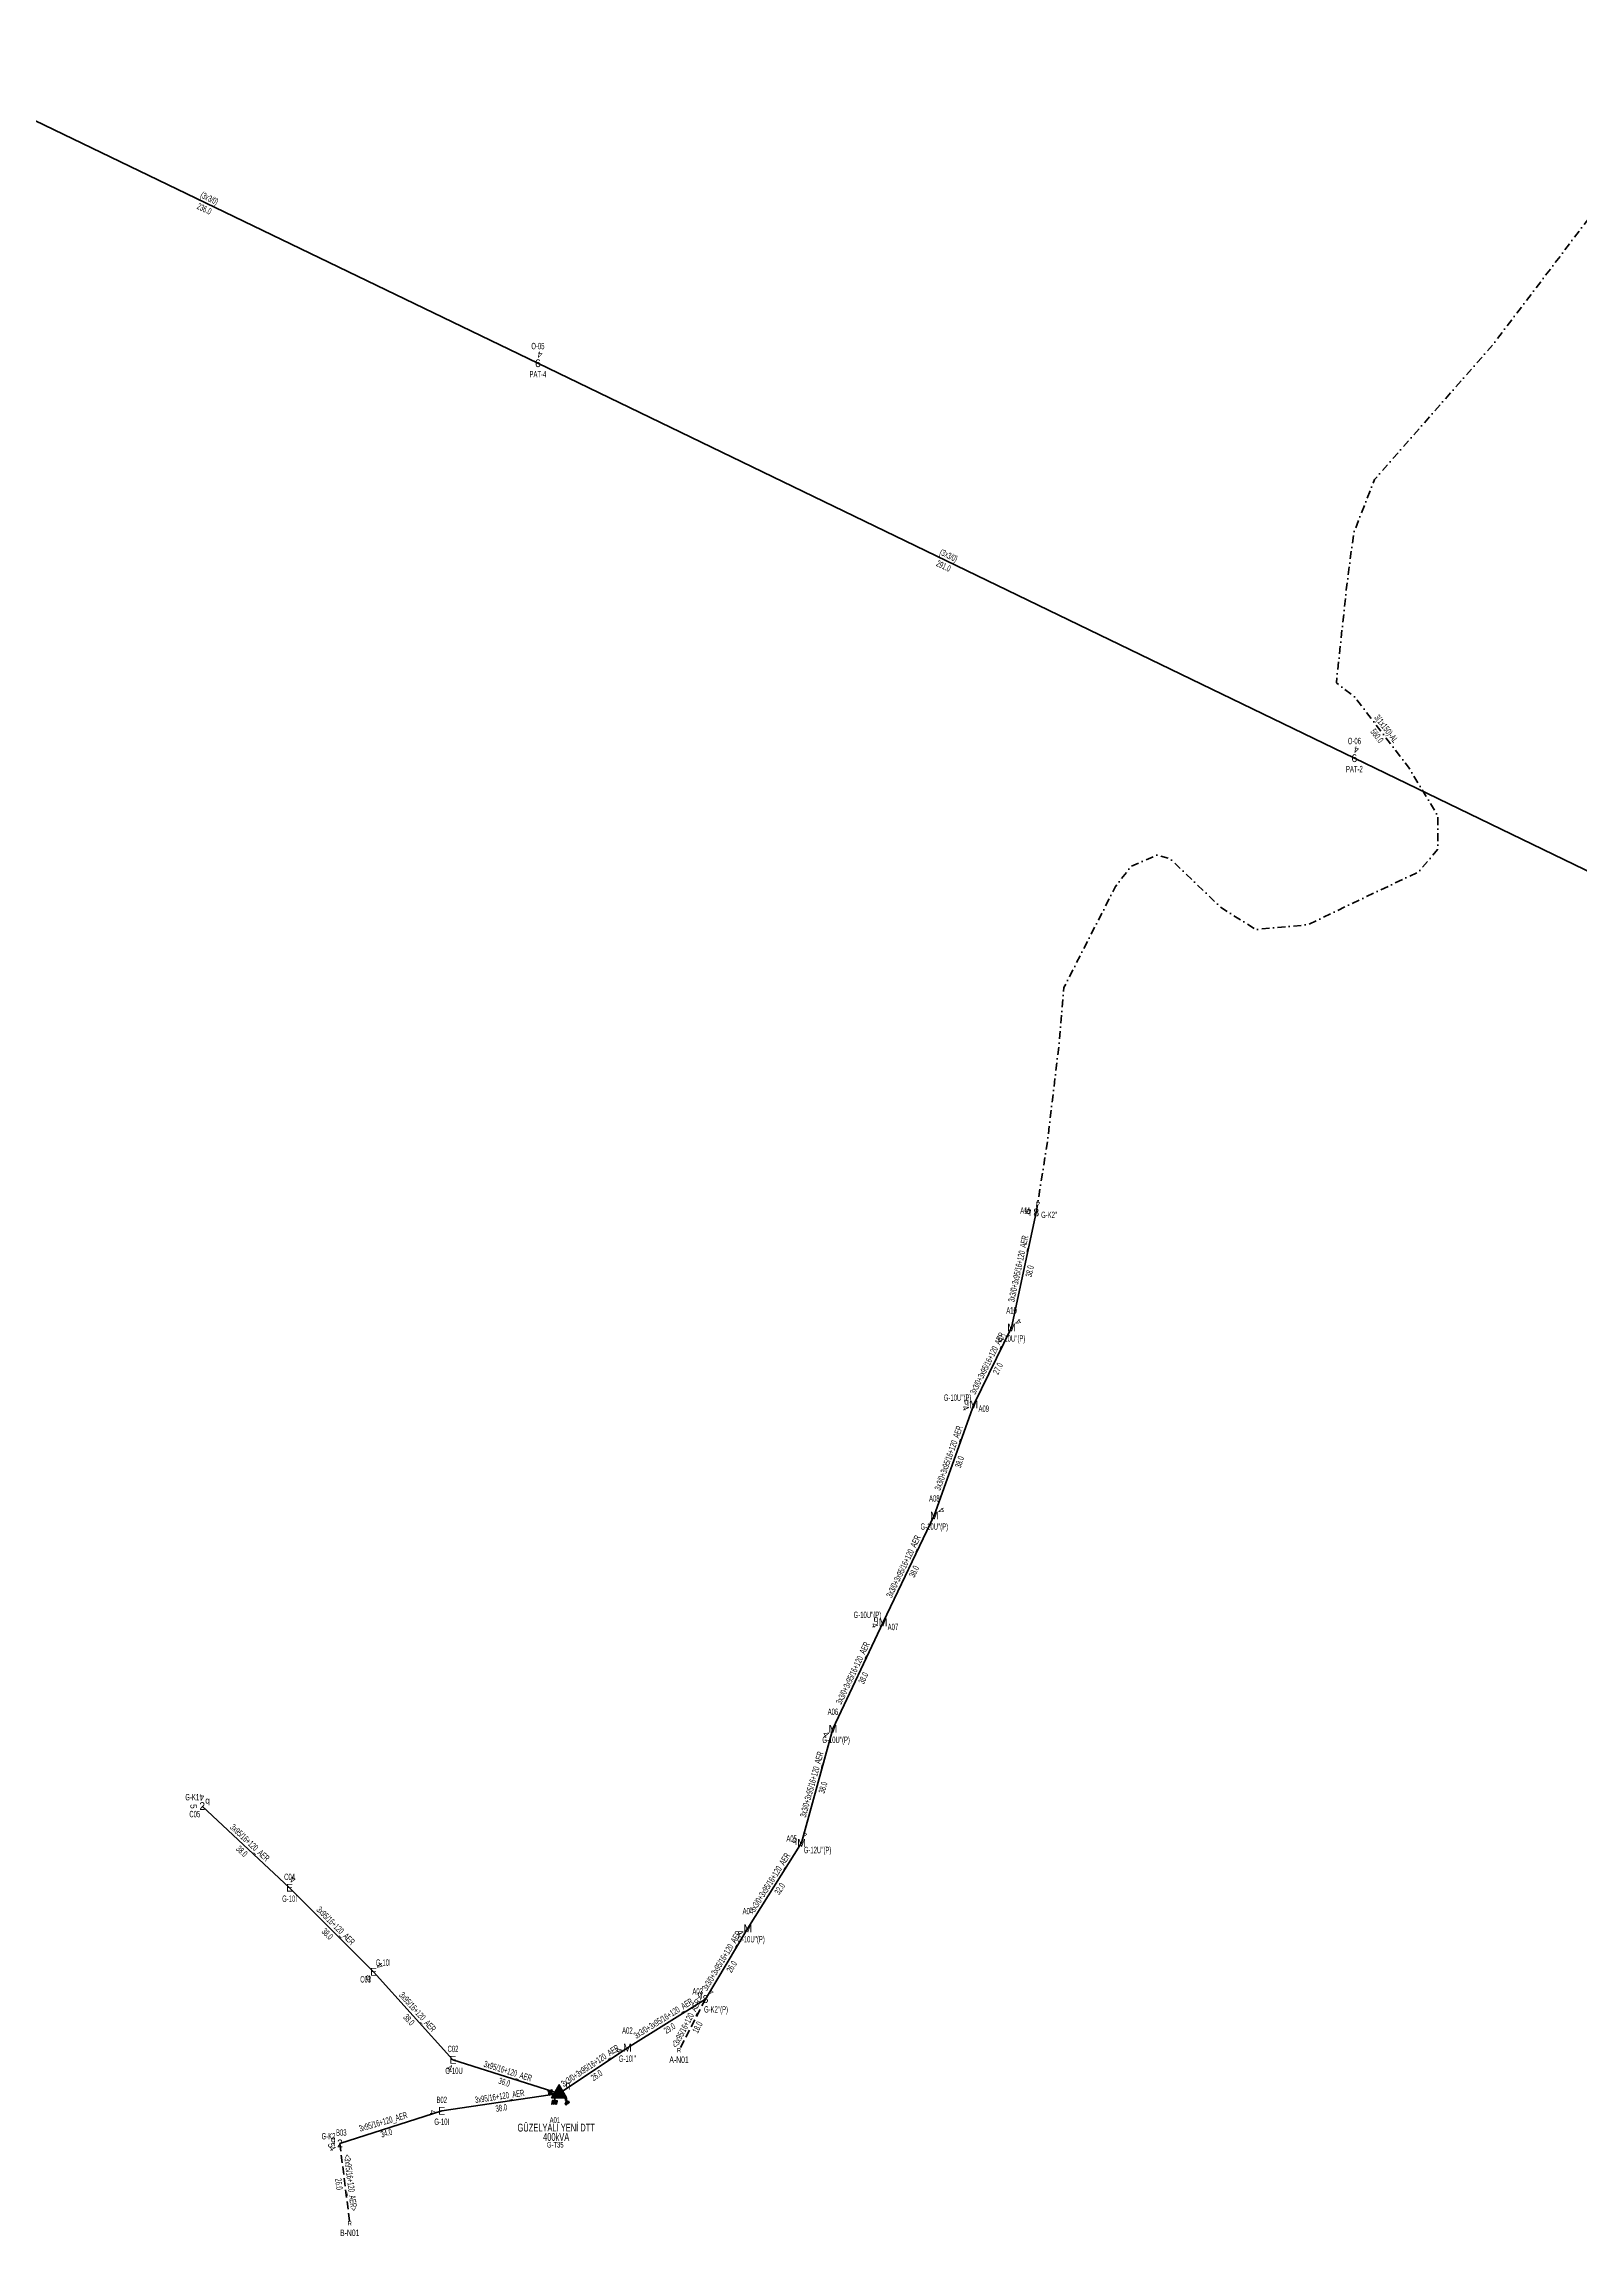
# Model space of a CAD drawing. Header units: millimetres. Extents: x 635683 to 638848, y 4083109 to 4086793.
# Drawn here: x 636638 to 637130, y 4083981 to 4084684 of the extents above; entities that cross this region are included whole.
import ezdxf
from ezdxf.enums import TextEntityAlignment as Align

# ---------------------------------------------------------------- set-up
doc = ezdxf.new("R2010")
doc.units = ezdxf.units.MM
doc.linetypes.add('DASHDOT', pattern=[5, 2.5, -1.25, 0, -1.25])
doc.linetypes.add('DASHED', pattern=[3.75, 2.5, -1.25])
for name, color, linetype, lineweight in [('DIREK_AG_YENI', 108, 'Continuous', 25), ('DIREK_ENH_MEVCUT', 6, 'Continuous', 25), ('DIREK_OG_YENI', 10, 'Continuous', 25), ('HAT_AG_HAVAI_ILERDE', 3, 'DASHED', 50), ('HAT_AG_HAVAI_YENI', 3, 'Continuous', 50), ('HAT_ENH_HAVAI_MEVCUT', 6, 'Continuous', 70), ('HAT_OG_HAVAI_YENI', 1, 'Continuous', 70), ('HAT_OG_YERALTI_YENI', 1, 'DASHDOT', 70), ('NODE_AG_MEVCUT', 5, 'Continuous', 25), ('TRAFO_TADILAT_BYSK', 5, 'Continuous', 30), ('TRAFO_YENI', 5, 'Continuous', 30)]:
    doc.layers.add(name, color=color, linetype=linetype, lineweight=lineweight)
doc.layers.add('GER_DUS_NOD_ISIM', color=5, linetype='Continuous')
doc.styles.add('Direk', font='B_CAD')
doc.styles.get("Standard").update_dxf_attribs({"font": 'Arial'})

# ---------------------------------------------------------------- blocks, each defined once
blk = doc.blocks.new('YENI_DIREK')
h = blk.add_hatch(color=32)
h.paths.add_polyline_path([(-3.28, -0.5), (-3.07, -0.63), (-2.64, 0.1), (-1.87, -0.35), (-1.77, -0.17), (-2.54, 0.28), (-2.11, 1.01), (-2.33, 1.14)])
h.paths.add_polyline_path([(-3.42, -0.17), (-3.29, -0.25), (-2.57, 0.98), (-2.7, 1.06)])
h.paths.add_polyline_path([(-3.5, 0.29), (-3.37, 0.22), (-3.01, 0.82), (-3.14, 0.9)])
h.paths.add_polyline_path([(-3.41, 0.73), (-3.54, 0.81), (-3.62, 0.68), (-3.49, 0.61)])
h.paths.add_polyline_path([(-1.26, -1.44), (-1.46, -1.44), (-1.47, -2.34), (-2.22, -2.34), (-2.48, -3.47), (-2.38, -3.47), (-2.17, -2.54), (-1.87, -2.54), (-2.08, -3.47), (-1.98, -3.47), (-1.77, -2.54), (-1.47, -2.54), (-1.68, -3.48), (-1.58, -3.48), (-1.37, -2.54), (-1.07, -2.54), (-1.28, -3.48), (-1.18, -3.48), (-0.97, -2.54), (-0.67, -2.55), (-0.88, -3.48), (-0.78, -3.48), (-0.52, -2.35), (-1.27, -2.34)])
at = {"layer": 'TRAFO_YENI'}
for points in [[(2.31, -1.57), (2.08, -1.92), (2.04, -1.44), (1.9, -1.44), (1.98, -2.32), (2.21, -1.96), (2.27, -2.67), (2.06, -2.67), (2.36, -2.87), (2.36, -2.86), (2.6, -2.49), (2.41, -2.63)], [(2.31, -1.57), (2.08, -1.92), (2.04, -1.44), (1.9, -1.44), (1.98, -2.32), (2.21, -1.96), (2.27, -2.67), (2.06, -2.67), (2.36, -2.87), (1.94, -3.19), (2.16, -3.79), (2.22, -3.74), (2.04, -3.26), (2.22, -3.13), (2.4, -3.6), (2.46, -3.56), (2.28, -3.08), (2.46, -2.94), (2.64, -3.42), (2.69, -3.38), (2.51, -2.9), (2.69, -2.76), (2.87, -3.24), (2.93, -3.2), (2.75, -2.72), (2.93, -2.58), (3.11, -3.06), (3.17, -3.01), (2.95, -2.42), (2.36, -2.86), (2.6, -2.49), (2.41, -2.63)], [(2.93, -2.58), (3.11, -3.06), (3.17, -3.01), (2.95, -2.42), (2.36, -2.86), (2.6, -2.49), (2.41, -2.63), (2.31, -1.57), (2.08, -1.92), (2.04, -1.44), (1.9, -1.44), (1.98, -2.32), (2.21, -1.96), (2.27, -2.67), (2.06, -2.67), (2.36, -2.87), (1.94, -3.19), (2.16, -3.79), (2.22, -3.74), (2.04, -3.26), (2.22, -3.13), (2.4, -3.6), (2.46, -3.56), (2.28, -3.08), (2.46, -2.94), (2.64, -3.42), (2.69, -3.38), (2.51, -2.9), (2.69, -2.76), (2.87, -3.24), (2.93, -3.2), (2.75, -2.72)]]:
    blk.add_hatch(color=32, dxfattribs=at).paths.add_polyline_path(points)
at = {"layer": 'TRAFO_TADILAT_BYSK', "color": 32, "flags": 128}
for points in [[(-3.49, 0.61), (-3.41, 0.73), (-3.54, 0.81), (-3.62, 0.68), (-3.49, 0.61)], [(-3.37, 0.22), (-3.01, 0.82), (-3.14, 0.9), (-3.5, 0.29), (-3.37, 0.22)], [(-3.29, -0.25), (-2.57, 0.98), (-2.7, 1.06), (-3.42, -0.17), (-3.29, -0.25)], [(-1.77, -0.17), (-2.54, 0.28), (-2.11, 1.01), (-2.33, 1.14), (-3.28, -0.5), (-3.07, -0.63), (-2.64, 0.1), (-1.87, -0.35), (-1.77, -0.17)], [(-1.26, -1.44), (-1.46, -1.44), (-1.47, -2.34), (-2.22, -2.34), (-2.48, -3.47), (-2.38, -3.47), (-2.17, -2.54), (-1.87, -2.54), (-2.08, -3.47), (-1.98, -3.47), (-1.77, -2.54), (-1.47, -2.54), (-1.68, -3.48), (-1.58, -3.48), (-1.37, -2.54), (-1.07, -2.54), (-1.28, -3.48), (-1.18, -3.48), (-0.97, -2.54), (-0.67, -2.55), (-0.88, -3.48), (-0.78, -3.48), (-0.52, -2.35), (-1.27, -2.34), (-1.26, -1.44)]]:
    blk.add_lwpolyline(points, dxfattribs=at)
at = {"layer": 'TRAFO_YENI', "linetype": 'Continuous'}
for p, q in [((-2.5, -1.44), (0, 2.89)), ((2.5, -1.44), (0, 2.89)), ((-2.5, -1.44), (2.5, -1.44))]:
    blk.add_line(p, q, dxfattribs=at)
at = {"layer": 'TRAFO_YENI', "color": 32, "flags": 128}
blk.add_lwpolyline([(1.9, -1.44), (2.04, -1.44), (2.08, -1.92), (2.31, -1.57), (2.41, -2.63), (2.6, -2.49), (2.36, -2.86), (2.95, -2.42), (3.17, -3.01), (3.11, -3.06), (2.93, -2.58), (2.75, -2.72), (2.93, -3.2), (2.87, -3.24), (2.69, -2.76), (2.51, -2.9), (2.69, -3.38), (2.64, -3.42), (2.46, -2.94), (2.28, -3.08), (2.46, -3.56), (2.4, -3.6), (2.22, -3.13), (2.04, -3.26), (2.22, -3.74), (2.16, -3.79), (1.94, -3.19), (2.36, -2.87), (2.06, -2.67), (2.27, -2.67), (2.21, -1.96), (1.98, -2.32), (1.9, -1.44)], dxfattribs=at)
at = {"layer": 'TRAFO_YENI', "linetype": 'Continuous'}
for points in [[(-2.5, -1.44), (0, -1.44), (0, 2.89)], [(0, -1.44), (0, 2.89), (2.5, -1.44)]]:
    blk.add_solid(points, dxfattribs=at)

msp = doc.modelspace()

# ---------------------------------------------------------------- linework, layer by layer
at = {"layer": 'HAT_AG_HAVAI_ILERDE'}
for p, q in [((636850.101, 4084057.097), (636841.635649, 4084040.683258)), ((636732.945, 4084010.823), (636736.103, 4083985.24))]:
    msp.add_line(p, q, dxfattribs=at)
at = {"layer": 'HAT_AG_HAVAI_YENI'}
for p, q in [((636716.816243, 4084092.746746), (636688.833, 4084118.911)), ((636743.735922, 4084065.817543), (636716.816243, 4084092.746746)), ((636769.191, 4084037.608), (636743.735922, 4084065.817543)), ((636769.191, 4084037.608), (636803.226, 4084026.866)), ((636765.585268, 4084021.276035), (636803.226, 4084026.866)), ((636765.585268, 4084021.276035), (636732.945, 4084010.823))]:
    msp.add_line(p, q, dxfattribs=at)
at = {"layer": 'HAT_ENH_HAVAI_MEVCUT'}
for p, q in [((636796.401, 4084581.253), (636584.227489, 4084683.595746)), ((637058.055, 4084454.707), (636796.401, 4084581.253)), ((637232.735, 4084370.224), (637058.055, 4084454.707))]:
    msp.add_line(p, q, dxfattribs=at)
at = {"layer": 'HAT_OG_HAVAI_YENI'}
for p, q in [((636956.107, 4084309.142), (636948.194838, 4084272.272623)), ((636936.056353, 4084247.621126), (636948.194838, 4084272.272623)), ((636923.441698, 4084211.999635), (636936.056353, 4084247.621126)), ((636907.019, 4084177.816), (636923.441698, 4084211.999635)), ((636890.961, 4084143.651), (636907.019, 4084177.816)), ((636880.925, 4084107.093), (636890.961, 4084143.651)), ((636863.685109, 4084079.757684), (636880.925, 4084107.093)), ((636863.685109, 4084079.757684), (636850.101, 4084057.097)), ((636825.08307, 4084041.492162), (636850.101, 4084057.097)), ((636825.08307, 4084041.492162), (636803.226, 4084026.866))]:
    msp.add_line(p, q, dxfattribs=at)
at = {"layer": 'HAT_OG_YERALTI_YENI', "flags": 128}
msp.add_lwpolyline([(636956.107, 4084309.142), (636959.688974, 4084331.913304), (636963.560388, 4084364.307665), (636964.967599, 4084381.200018), (636981.484453, 4084413.53974), (636986.481148, 4084420.063203), (636994.947771, 4084423.671928), (636999.111683, 4084422.422754), (637015.073349, 4084407.016277), (637026.45471, 4084399.798828), (637043.110361, 4084401.325596), (637078.758758, 4084418.356145), (637084.737709, 4084425.402766), (637084.844476, 4084436.186233), (637075.357196, 4084451.839247), (637058.260693, 4084474.209936), (637052.279574, 4084478.855379), (637055.471907, 4084508.696753), (637057.831458, 4084526.879172), (637064.522563, 4084543.98541), (637102.414168, 4084587.151305), (637146.18775, 4084644.733492), (637161.177836, 4084663.88749), (637172.004009, 4084674.297272), (637172.463, 4084675.679)], dxfattribs=at)

# ---------------------------------------------------------------- block references
at = {"layer": 'TRAFO_YENI'}
msp.add_blockref('YENI_DIREK', (636803.226, 4084026.866), dxfattribs=at)

# ---------------------------------------------------------------- texts
at = {"layer": 'DIREK_AG_YENI', "width": 0.53}
for s, p in [('G-K1', (636685.629739, 4084121.787444)), ('C05', (636686.442647, 4084116.354398)), ('C04', (636716.816243, 4084096.246746)), ('G-10I', (636716.816243, 4084089.246746)), ('G-10I', (636746.837715, 4084068.76373)), ('C03', (636741.198213, 4084063.407142)), ('C02', (636769.191, 4084041.108)), ('G-10U', (636769.52821, 4084034.108)), ('B02', (636765.585268, 4084024.776035)), ('G-K2', (636729.305, 4084013.151111)), ('B03', (636733.397147, 4084014.293672)), ('G-10I', (636765.585268, 4084017.776035))]:
    msp.add_text(s, height=2.05, dxfattribs=at).set_placement(p, align=Align.MIDDLE_CENTER)
at = {"layer": 'DIREK_AG_YENI', "color": 32, "style": 'Direk'}
for s, rotation, p in [('5', 271.924399, (636686.034579, 4084118.816974)), ('4', 182.500884, (636688.710823, 4084121.708333)), ('4', 517.494934, (636717.887985, 4084095.333513)), ('4', 492.793961, (636745.790566, 4084067.719762)), ('4', 338.782479, (636768.177653, 4084034.997803)), ('4', 278.878825, (636762.818821, 4084020.843868)), ('5', 282.397359, (636730.21029, 4084010.221867)), ('4', 302.217227, (636730.576108, 4084009.330234))]:
    msp.add_text(s, height=2, rotation=rotation, dxfattribs=at).set_placement(p, align=Align.MIDDLE_CENTER)
at = {"layer": 'DIREK_AG_YENI', "style": 'Direk'}
for s, p in [('2', (636688.833, 4084118.911)), ('E', (636716.816243, 4084092.746746)), ('E', (636743.735922, 4084065.817543)), ('E', (636769.191, 4084037.608)), ('E', (636765.585268, 4084021.276035)), ('2', (636732.945, 4084010.823))]:
    msp.add_text(s, height=2.5, dxfattribs=at).set_placement(p, align=Align.MIDDLE_CENTER)
at = {"layer": 'DIREK_AG_YENI', "color": 4, "style": 'Direk'}
for p in [(636690.540395, 4084120.737144), (636741.923272, 4084064.095828), (636730.83893, 4084012.170023)]:
    msp.add_text('q', height=2, dxfattribs=at).set_placement(p, align=Align.MIDDLE_CENTER)
at = {"layer": 'DIREK_ENH_MEVCUT', "linetype": 'ByBlock', "width": 0.53}
for s, p in [('O-05', (636796.401, 4084586.753)), ('PAT-4', (636796.401, 4084577.753)), ('O-06', (637058.055, 4084460.207)), ('PAT-2', (637058.055, 4084451.207))]:
    msp.add_text(s, height=2.05, dxfattribs=at).set_placement(p, align=Align.MIDDLE_CENTER)
at = {"layer": 'DIREK_ENH_MEVCUT', "linetype": 'ByBlock', "style": 'Direk'}
for p in [(636796.401, 4084581.253), (637058.055, 4084454.707)]:
    msp.add_text('6', height=2.5, dxfattribs=at).set_placement(p, align=Align.MIDDLE_CENTER)
at = {"layer": 'DIREK_ENH_MEVCUT', "color": 32, "style": 'Direk'}
for rotation, p in [(527.094897, (636797.026343, 4084583.982276)), (527.094766, (637058.68035, 4084457.436274))]:
    msp.add_text('4', height=2, rotation=rotation, dxfattribs=at).set_placement(p, align=Align.MIDDLE_CENTER)
at = {"layer": 'DIREK_OG_YENI', "width": 0.53}
for s, p in [('A11', (636952.665895, 4084309.78137)), ("G-K2''", (636960.251493, 4084308.371939)), ('A10', (636948.194838, 4084277.772623)), ("G-10U''(P)", (636948.194838, 4084268.772623)), ("G-10U''(P)", (636930.901509, 4084249.794187)), ('A09', (636939.281495, 4084246.261544)), ('A08', (636923.441698, 4084217.499635)), ("G-10U''(P)", (636923.441698, 4084208.499635)), ("G-10U''(P)", (636902.003823, 4084180.199257)), ('A07', (636910.180215, 4084176.313762)), ('A06', (636890.961, 4084149.151)), ("G-10U''(P)", (636891.972715, 4084140.151)), ('A05', (636877.722514, 4084108.505121)), ("G-12U''(P)", (636886.030171, 4084104.841899)), ('A04', (636863.685109, 4084085.257684)), ("G-10U''(P)", (636864.696824, 4084076.257684)), ('A03', (636847.60436, 4084059.549914)), ("G-K2''(P)", (636853.484208, 4084053.773045)), ('A02', (636825.08307, 4084046.992162)), ("G-10I''", (636825.08307, 4084037.992162))]:
    msp.add_text(s, height=2.05, dxfattribs=at).set_placement(p, align=Align.MIDDLE_CENTER)
at = {"layer": 'DIREK_OG_YENI', "color": 32, "style": 'Direk'}
for s, rotation, p in [('5', 258.681156, (636953.36146, 4084309.691552)), ('4', 530.26739, (636956.580341, 4084311.901701)), ('4', 488.94402, (636950.372568, 4084274.032593)), ('4', 293.820596, (636933.494872, 4084246.490278)), ('4', 485.249698, (636925.728303, 4084213.615629)), ('4', 289.704186, (636904.382951, 4084176.871941)), ('4', 307.32459, (636888.734403, 4084141.953277)), ('4', 520.427162, (636881.863014, 4084109.731206)), ('4', 299.529561, (636861.248825, 4084078.377641)), ('4', 502.282636, (636851.813947, 4084059.311907)), ('4', 286.894687, (636822.403916, 4084040.678444))]:
    msp.add_text(s, height=2, rotation=rotation, dxfattribs=at).set_placement(p, align=Align.MIDDLE_CENTER)
at = {"layer": 'DIREK_OG_YENI', "color": 4, "style": 'Direk'}
for p in [(636953.649068, 4084309.598693), (636933.752681, 4084248.592255), (636904.760989, 4084178.889027), (636878.63751, 4084108.101658), (636848.317686, 4084058.849082)]:
    msp.add_text('q', height=2, dxfattribs=at).set_placement(p, align=Align.MIDDLE_CENTER)
at = {"layer": 'DIREK_OG_YENI', "style": 'Direk'}
for s, p in [('8', (636956.107, 4084309.142)), ('M', (636948.194838, 4084272.272623)), ('M', (636936.056353, 4084247.621126)), ('M', (636923.441698, 4084211.999635)), ('M', (636907.019, 4084177.816)), ('M', (636890.961, 4084143.651)), ('M', (636880.925, 4084107.093)), ('M', (636863.685109, 4084079.757684)), ('8', (636850.101, 4084057.097)), ('M', (636825.08307, 4084041.492162))]:
    msp.add_text(s, height=2.5, dxfattribs=at).set_placement(p, align=Align.MIDDLE_CENTER)
at = {"layer": 'GER_DUS_NOD_ISIM', "width": 0.6}
msp.add_text('B-N01', height=2.1, dxfattribs=at).set_placement((636736.103, 4083983.24), align=Align.TOP_CENTER)
at = {"layer": 'HAT_AG_HAVAI_ILERDE', "lineweight": 30, "width": 0.53}
for rotation, p in [(422.717679, (636845.112879, 4084049.279748)), (277.037601, (636735.367514, 4083998.13553))]:
    msp.add_text('<3x95/16+120_AER>', height=2.05, rotation=rotation, dxfattribs=at).set_placement(p, align=Align.CENTER)
for s, rotation, p in [('18.0', 422.717679, (636846.623769, 4084048.50051)), ('26.0', 277.037601, (636733.680322, 4083997.927245))]:
    msp.add_text(s, height=2.05, rotation=rotation, dxfattribs=at).set_placement(p, align=Align.TOP_CENTER)
at = {"layer": 'HAT_AG_HAVAI_YENI', "lineweight": 30, "width": 0.53}
for rotation, p in [(316.92477, (636703.405038, 4084106.449513)), (314.989866, (636730.877229, 4084079.883079)), (312.062501, (636757.094642, 4084052.282457)), (342.481826, (636786.464261, 4084033.04763)), (368.446715, (636784.280554, 4084024.911613)), (376.198393, (636747.104721, 4084016.792641))]:
    msp.add_text('3x95/16+120_AER', height=2.05, rotation=rotation, dxfattribs=at).set_placement(p, align=Align.CENTER)
for s, rotation, p in [('38.0', 316.92477, (636702.244009, 4084105.207735)), ('38.0', 314.989866, (636729.674935, 4084078.68121)), ('38.0', 312.062501, (636755.832537, 4084051.143558)), ('36.0', 342.481826, (636785.952547, 4084031.426473)), ('38.0', 368.446715, (636784.530266, 4084023.230053)), ('34.0', 376.198393, (636747.578961, 4084015.160128))]:
    msp.add_text(s, height=2.05, rotation=rotation, dxfattribs=at).set_placement(p, align=Align.TOP_CENTER)
at = {"layer": 'HAT_ENH_HAVAI_MEVCUT', "lineweight": 30, "width": 0.53}
for s, rotation, p in [('236.0', 334.249476, (636689.944959, 4084631.658783)), ('291.0', 334.189792, (636926.857917, 4084517.214795, 318398.2005))]:
    msp.add_text(s, height=2.05, rotation=rotation, dxfattribs=at).set_placement(p, align=Align.TOP_CENTER)
for rotation, p in [(334.249476, (636690.68353, 4084633.189963)), (334.189792, (636927.598083, 4084518.745205, 318398.2005))]:
    msp.add_text('(3x3/0)', height=2.05, rotation=rotation, dxfattribs=at).set_placement(p, align=Align.CENTER)
at = {"layer": 'HAT_OG_HAVAI_YENI', "lineweight": 30, "width": 0.53}
for rotation, p in [(77.888037, (636951.319841, 4084290.885661)), (63.7842, (636941.36303, 4084260.322365)), (70.499394, (636928.947783, 4084230.094125)), (64.339172, (636914.464182, 4084195.275904)), (64.825859, (636898.221083, 4084161.094741)), (74.648579, (636885.12347, 4084125.596796)), (57.761109, (636871.586098, 4084093.878775, 318440.4625)), (59.058969, (636856.163843, 4084068.864158)), (31.953332, (636837.142021, 4084050.015573)), (33.789496, (636813.681589, 4084034.88532, 318412.541535))]:
    msp.add_text('3x3/0+3x95/16+120_AER', height=2.05, rotation=rotation, dxfattribs=at).set_placement(p, align=Align.CENTER)
for s, rotation, p in [('38.0', 77.888037, (636952.981998, 4084290.528962)), ('27.0', 63.7842, (636942.888162, 4084259.571384)), ('38.0', 70.499394, (636930.550268, 4084229.526636)), ('38.0', 64.339172, (636915.996516, 4084194.539731)), ('38.0', 64.825859, (636899.759615, 4084160.371611)), ('38.0', 74.648579, (636886.762814, 4084125.14674)), ('32.0', 57.761109, (636873.024011, 4084092.971909, 318440.4625)), ('26.0', 59.058969, (636857.621927, 4084067.990094)), ('29.0', 31.953332, (636838.041709, 4084048.573157)), ('26.0', 33.789496, (636814.627032, 4084033.472473, 318412.541535))]:
    msp.add_text(s, height=2.05, rotation=rotation, dxfattribs=at).set_placement(p, align=Align.TOP_CENTER)
at = {"layer": 'HAT_OG_YERALTI_YENI', "lineweight": 30, "width": 0.53}
msp.add_text('560.0', height=2.05, rotation=307.388391, dxfattribs=at).set_placement((637066.133587, 4084462.508459), align=Align.TOP_CENTER)
msp.add_text('3(1x150)-AL', height=2.05, rotation=307.388391, dxfattribs=at).set_placement((637067.484301, 4084463.540724), align=Align.CENTER)
at = {"layer": 'NODE_AG_MEVCUT', "style": 'Direk'}
for p in [(636841.635649, 4084040.683258), (636736.103, 4083985.24)]:
    msp.add_text('R', height=1.4, dxfattribs=at).set_placement(p, align=Align.MIDDLE_CENTER)
at = {"layer": 'NODE_AG_MEVCUT', "width": 0.6}
msp.add_text('A-N01', height=2.1, dxfattribs=at).set_placement((636841.635649, 4084038.683258), align=Align.TOP_CENTER)
at = {"layer": 'TRAFO_YENI', "color": 4, "style": 'Direk'}
msp.add_text('q', height=2, dxfattribs=at).set_placement((636806.054427, 4084029.694427), align=Align.MIDDLE_CENTER)
at = {"layer": 'TRAFO_YENI', "width": 0.6}
for s, height, p in [('A01', 1.8, (636801.836134, 4084017.414974)), ('GÜZELYALI YENİ DTT', 2.5, (636802.255046, 4084014.646054)), ('400kVA', 2.5, (636802.255046, 4084011.646054))]:
    msp.add_text(s, height=height, dxfattribs=at).set_placement(p, align=Align.CENTER)
msp.add_text('G-T35', height=1.8, dxfattribs=at).set_placement((636801.962485, 4084011.30484), align=Align.TOP_CENTER)

doc.saveas('drawing.dxf')
